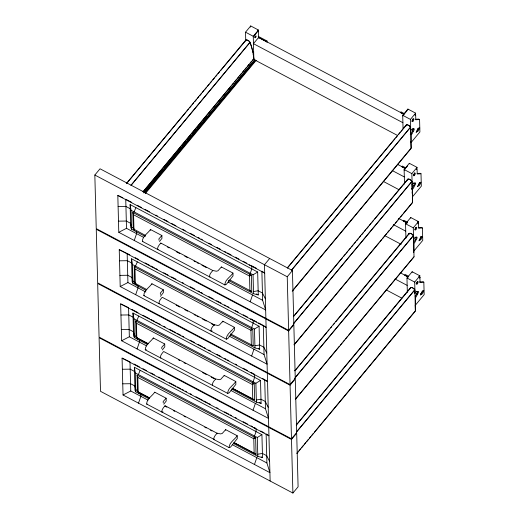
<?xml version="1.0" encoding="UTF-8"?>
<svg xmlns="http://www.w3.org/2000/svg" width="519" height="519" viewBox="0 0 519 519"><rect width="100%" height="100%" fill="white"/><g stroke="black" fill="none" stroke-linecap="round" stroke-linejoin="round"><path stroke-width="0.78" d="M258.52 31.387L258.657 38.043M410.263 134.538L410.334 134.687A4.107 1.414 -62.1 0 0 412.287 131.073L412.326 130.996A1.641 0.564 -62.1 0 0 413.416 128.446M412.43 128.887L413.325 129.212A1.641 0.564 -62.1 0 1 414.259 129.231A1.641 0.564 -62.1 0 1 413.137 131.43L413.098 131.508A4.107 1.414 -62.1 0 1 411.145 135.115L411.048 142.595L419.903 131.956L419.8 127.979L418.989 127.551M414.869 182.889A1.641 0.564 -62.1 0 1 413.74 185.225L413.708 185.302A4.107 1.414 -62.1 0 1 411.755 188.916L412.566 189.344A4.107 1.414 -62.1 0 0 414.519 185.731L414.558 185.653A1.641 0.564 -62.1 0 0 415.68 183.46A1.641 0.564 -62.1 0 0 414.746 183.434L413.643 182.844M414.519 185.731L413.74 185.225M416.251 236.898A1.641 0.564 -62.1 0 1 415.161 239.454L415.122 239.531A4.107 1.414 -62.1 0 1 413.766 242.347M415.057 237.073L416.16 237.663A1.641 0.564 -62.1 0 1 417.101 237.683A1.641 0.564 -62.1 0 1 415.979 239.882L415.94 239.96A4.107 1.414 -62.1 0 1 413.987 243.573L413.883 251.053L422.745 240.407L422.641 236.43L421.72 237.54A1.641 0.564 -62.1 0 1 420.831 239.622A1.641 0.564 -62.1 0 1 419.884 239.739L418.976 240.835L419.877 239.337A1.641 0.564 -62.1 0 1 420.766 237.248A1.641 0.564 -62.1 0 1 421.707 237.131L422.628 236.028L422.421 227.958L421.603 227.523L418.586 227.737M415.187 296.576A4.107 1.414 -62.1 0 0 416.543 293.754L416.582 293.683A1.641 0.564 -62.1 0 0 417.711 291.341M416.478 291.295L417.581 291.892A1.641 0.564 -62.1 0 1 418.522 291.912A1.641 0.564 -62.1 0 1 417.399 294.111L417.36 294.189A4.107 1.414 -62.1 0 1 415.408 297.802L415.304 305.276L424.166 294.636L424.062 290.659L423.141 291.762A1.641 0.564 -62.1 0 1 422.252 293.851A1.641 0.564 -62.1 0 1 421.305 293.968L420.494 293.533M134.239 240.479L136.594 233.654L136.536 231.331M135.66 294.701L138.015 287.883L137.95 285.56M137.081 348.93L139.436 342.112L139.39 340.561M138.502 403.159L140.857 396.341L140.792 394.012M250.197 301.792L252.545 294.974M251.618 356.021L253.966 349.196M253.038 410.244L255.387 403.425M254.459 464.473L256.808 457.654M134.09 211.895L135.913 207.626M135.511 266.124L137.334 261.855M136.932 320.346L138.755 316.084M138.352 374.575L140.175 370.306M159.495 241.51L161.954 238.364L161.883 235.535L150.471 229.502C147.947 233.349 142.31 236.307 142.401 241.38L224.889 284.95L226.303 284.412L233.031 275.894L232.953 273.072L221.399 266.961L217.941 270.808L216.365 271.229L212.79 270.496L160.799 243.048C159.372 244.812 157.212 246.947 157.646 249.444L158.133 249.373M160.429 296.368L163.375 292.586L163.297 289.764L151.892 283.731C149.368 287.571 143.731 290.536 143.821 295.609L226.303 339.173L227.724 338.635L234.452 330.123L234.374 327.301L222.82 321.19L219.362 325.037L217.785 325.458L214.211 324.719L214.204 325.361M162.337 349.968L164.795 346.815L164.718 343.993L153.313 337.96C150.789 341.8 145.151 344.759 145.242 349.832L227.724 393.402L229.139 392.864L235.873 384.352L235.795 381.523L224.24 375.412L220.783 379.266L219.206 379.687L215.632 378.948L163.641 351.499C162.213 353.27 160.047 355.398 160.488 357.896L160.974 357.831M163.757 404.191L166.216 401.044L166.138 398.216L154.733 392.182C152.21 396.029 146.572 398.988 146.663 404.061L214.353 439.535M94.834 175.026L100.031 168.785L292.431 270.522L293.832 324.128L288.635 330.369L96.242 228.632L94.834 175.026L287.234 276.763L288.635 330.369M245.753 40.93L245.526 32.191L250.722 25.95L258.449 30.037L258.468 30.627L253.272 36.862M126.299 183.635L245.792 40.086A2.984 1.46 39.8 0 1 247.913 40.326A2.984 1.46 39.8 0 1 250.087 42.357A92.252 45.211 39.8 0 1 253.772 57.992L253.83 58.764A1.038 0.506 39.8 0 0 254.706 59.841L255.997 60.613M126.947 183.11L185.919 112.266M186.95 111.027L188.501 109.159M189.539 107.92L191.089 106.058M192.127 104.812L193.678 102.95M194.709 101.705L196.26 99.843M197.298 98.597L198.848 96.735M199.886 95.49L201.437 93.628M202.468 92.382L204.019 90.52M205.057 89.274L206.607 87.413M207.645 86.167L209.196 84.305M210.227 83.059L211.778 81.198M212.816 79.952L214.366 78.09M215.404 76.844L216.955 74.983M217.986 73.743L219.537 71.875M220.575 70.636L246.129 40.073A2.829 1.382 39.8 0 1 249.736 41.981L249.97 42.337A92.038 45.108 39.8 0 1 252.87 52.484M397.593 135.485L253.862 59.484L253.253 36.278L258.449 30.037M130.996 185.264L249.97 42.337M131.112 185.283L250.087 42.357M258.215 36.843A0.999 0.804 -1.5 0 1 259.221 36.868L266.954 40.956L266.377 41.65L258.546 37.511M143.017 191.771L230.955 86.128M231.987 84.882L233.537 83.021M234.575 81.775L236.126 79.913M237.164 78.667L238.714 76.806M239.746 75.56L241.296 73.698M242.334 72.452L243.885 70.59M244.923 69.351L246.473 67.483M247.505 66.244L249.055 64.375M250.093 63.136L251.644 61.268M252.682 60.029L253.707 58.699L253.642 57.927A92.038 45.108 39.8 0 0 253.129 53.872M143.134 191.751L253.83 58.764M143.692 191.848L160.248 171.945M161.279 170.719L162.836 168.837M163.868 167.611L165.425 165.73M166.45 164.504L168.013 162.622M169.038 161.396L170.595 159.515M171.627 158.295L173.184 156.401M174.209 155.187L175.772 153.293M176.797 152.08L178.361 150.186M179.386 148.972L180.43 147.701M181.968 145.865L183.019 144.593M184.556 142.757L185.607 141.486M187.145 139.65L188.189 138.378M189.727 136.542L190.778 135.271M192.328 133.402L193.366 132.163M194.917 130.295L195.955 129.049M197.505 127.187L198.537 125.942M200.094 124.08L201.125 122.834M202.682 120.972L203.714 119.727M205.264 117.865L206.303 116.619M143.847 192.828L254.706 59.932M144.01 192.912L254.706 59.841M145.268 192.685L255.445 60.321M145.301 193.6L255.997 60.522M212.07 330.908L211.032 331.148C210.591 328.65 212.758 326.522 214.185 324.751L162.22 297.27C160.793 299.041 158.632 301.169 159.067 303.667L159.554 303.602M269.666 258.488L264.469 264.722L265.877 318.335M403.068 129.03L402.705 115.302L407.902 109.068L415.635 113.155L415.096 115.452M402.725 115.893L407.337 110.346M213.873 439.599C213.432 437.102 215.599 434.974 217.026 433.203L165.061 405.728C163.634 407.499 161.467 409.627 161.909 412.125L162.947 411.885M413.241 129.315L413.033 129.043A4.107 1.414 -62.1 0 0 411.016 130.198L410.691 130.029L410.73 130.516L410.438 119.396L415.635 113.155M287.318 267.882L406.286 124.956A2.984 1.46 39.8 0 1 408.414 125.196A2.984 1.46 39.8 0 1 410.581 127.226L411.197 148.33L292.223 291.256M287.435 267.986L395.03 138.729M396.062 137.483L397.612 135.621M398.65 134.382L400.201 132.514M401.232 131.275L402.789 129.406M403.821 128.167L405.371 126.299M291.483 270.114L410.458 127.187L410.231 126.844A2.829 1.382 39.8 0 0 407.246 124.891M291.613 270.152L410.581 127.226M287.234 276.763L292.431 270.522M419.8 127.979L418.878 129.082A1.641 0.564 -62.1 0 1 417.99 131.171A1.641 0.564 -62.1 0 1 417.049 131.288L416.134 132.377L417.036 130.879A1.641 0.564 -62.1 0 1 417.925 128.796A1.641 0.564 -62.1 0 1 418.872 128.68L419.787 127.57L419.579 119.5L418.762 119.072L415.745 119.286M292.612 290.569L411.061 148.168L410.879 141.713M404.509 184.044L404.126 169.531L409.322 163.29L417.049 167.378L416.517 169.681M404.145 170.122L405.17 168.889M406.195 167.656L407.733 165.808M414.662 183.544L414.454 183.272A4.107 1.414 -62.1 0 0 412.436 184.427L412.151 184.745L411.859 173.618L417.049 167.378M293.391 316.519L407.707 179.185A2.984 1.46 39.8 0 1 409.835 179.418A2.984 1.46 39.8 0 1 412.002 181.455L412.618 202.559L294.163 344.863M294.026 316L342.65 257.586M343.688 256.341L345.239 254.479M346.27 253.233L347.827 251.371M348.859 250.126L350.409 248.264M351.447 247.018L352.998 245.156M354.029 243.911L355.586 242.049M356.618 240.803L358.168 238.941M359.206 237.696L360.757 235.834M361.788 234.594L363.345 232.726M364.377 231.487L365.927 229.619M366.965 228.379L368.516 226.511M369.547 225.272L371.104 223.404M372.136 222.164L373.686 220.296M374.724 219.057L408.051 179.172A2.829 1.382 39.8 0 1 411.651 181.073L411.878 181.416L293.423 323.72M293.546 323.759L412.002 181.455M288.655 330.986L293.845 324.751L295.253 378.357L290.056 384.598L97.663 282.861L96.255 229.249L288.655 330.986L290.056 384.598M411.749 188.806L412.566 189.312L412.462 196.824L421.324 186.178L421.22 182.208L420.299 183.311A1.641 0.564 -62.1 0 1 419.41 185.393A1.641 0.564 -62.1 0 1 418.47 185.51L417.555 186.606L418.457 185.108A1.641 0.564 -62.1 0 1 419.346 183.025A1.641 0.564 -62.1 0 1 420.286 182.909L421.207 181.799L421 173.729L420.182 173.301L417.166 173.515M294.033 344.791L378.864 242.879M379.895 241.64L381.452 239.772M382.484 238.532L384.034 236.664M385.072 235.425L386.623 233.556M387.654 232.317L389.211 230.455M390.243 229.21L391.793 227.348M392.831 226.102L394.382 224.24M395.413 222.995L396.97 221.133M398.002 219.887L399.552 217.928M400.59 216.78L402.141 214.827M403.172 213.672L412.482 202.397L412.346 197.551M405.929 238.273L405.547 223.76L410.743 217.519L418.47 221.607L417.938 223.91M406.079 223.728L407.104 222.495M416.082 237.773L415.875 237.501A4.107 1.414 -62.1 0 0 413.857 238.656L413.572 238.967L413.28 227.847L418.47 221.607M294.811 370.741L409.128 233.407A2.984 1.46 39.8 0 1 411.256 233.647A2.984 1.46 39.8 0 1 413.422 235.678L414.032 256.782L295.583 399.092M294.935 370.845L327.002 332.316M328.034 331.077L329.072 329.831M330.622 327.969L331.66 326.723M333.211 324.862L334.242 323.616M335.793 321.754L409.472 233.394A2.829 1.382 39.8 0 1 409.751 233.342M295.356 377.326L413.293 235.639L413.072 235.302A2.829 1.382 39.8 0 0 410.088 233.349M294.455 378.611L413.422 235.678M290.076 385.215L295.266 378.974L296.673 432.58L291.477 438.821L99.077 337.084L97.676 283.478L290.076 385.215L291.477 438.821M295.454 399.02L339.42 346.199M340.451 344.96L342.008 343.091M343.04 341.852L344.59 339.984M345.628 338.745L347.179 336.786M348.21 335.637L414.032 256.782M407.344 292.307L406.967 277.989L412.164 271.748L419.89 275.836L419.358 278.139M417.503 292.002L417.295 291.73A4.107 1.414 -62.1 0 0 415.278 292.878L414.953 292.71L414.986 293.196L414.7 282.077L419.89 275.836M296.232 424.97L410.548 287.636A2.984 1.46 39.8 0 1 412.67 287.876A2.984 1.46 39.8 0 1 414.843 289.907L415.453 311.011L296.998 453.314M296.349 425.074L410.892 287.623A2.829 1.382 39.8 0 1 414.493 289.531L414.713 289.868L296.777 431.555M296.388 432.217L414.843 289.907M291.496 439.444L296.686 433.203L298.094 486.809L292.898 493.05L100.498 391.313L99.097 337.707L291.496 439.444L292.898 493.05M421.305 293.968L420.396 295.064L421.298 293.559A1.641 0.564 -62.1 0 1 422.187 291.477A1.641 0.564 -62.1 0 1 423.128 291.36L424.049 290.251L423.835 282.18L423.024 281.752L419.255 282.018M296.874 453.249L297.906 452.004M298.938 450.764L300.495 448.896M301.526 447.657L303.077 445.789M304.115 444.549L305.665 442.688M306.697 441.442L308.254 439.58M309.285 438.334L310.836 436.473M311.874 435.227L313.424 433.365M314.456 432.119L415.323 310.849L415.161 305.198M161.883 235.535L158.924 238.85L158.983 240.206M163.297 289.764L160.339 293.079L160.403 294.429M164.718 343.993L161.759 347.308L161.824 348.658M166.138 398.216L163.18 401.531L163.245 402.887M232.953 273.072C230.54 276.893 224.746 279.877 224.889 284.95M234.374 327.301C231.954 331.122 226.161 334.106 226.303 339.173M235.795 381.523C233.375 385.351 227.582 388.335 227.724 393.402M213.899 439.567L229.145 447.631L230.559 447.093L237.293 438.581L237.215 435.752L225.661 429.641L222.203 433.488L220.627 433.91L217.052 433.177L217.039 433.813M237.215 435.752C234.796 439.574 229.002 442.558 229.145 447.631M257.891 31.315L258.507 31.283M417.373 294.13L416.562 293.696M257.664 272.008L130.113 204.564L131.08 210.305L253.051 274.798L257.664 272.008L258.261 294.935L253.544 293.702L228.347 280.377M259.085 326.237L131.534 258.786L132.501 264.534L254.472 329.027L259.085 326.237L259.682 349.164L254.965 347.931L230.488 334.982M260.506 380.459L132.955 313.015L133.921 318.757L255.886 383.256L260.506 380.459L261.102 403.393L256.386 402.154L231.902 389.211M261.926 434.688L134.376 367.244L135.342 372.986L257.307 437.478L261.926 434.688L262.523 457.622L257.807 456.383L233.323 443.44M415.07 114.433L415.667 114.66L415.803 119.772L419.579 119.5M416.491 168.662L417.088 168.889L417.224 174.001L421 173.729M417.912 222.885L418.509 223.118L418.645 228.23L422.421 227.958M419.333 277.114L419.929 277.341L420.066 282.459L423.835 282.18M406.63 124.943L406.409 125.06A92.038 45.108 39.8 0 0 405.942 126.013M122.86 197.823L117.819 195.429L118.78 232.298L126.5 228.321L143.75 237.443M129.847 254.842L119.234 249.652L120.2 286.527L127.921 282.544L145.884 292.048M127.856 307.306L120.655 303.881L121.621 340.756L129.341 336.773L146.592 345.894M129.276 361.529L122.075 358.11L123.042 394.985L130.762 391.002L148.012 400.123M251.365 275.128L249.522 276.069L133.571 214.756L132.832 212.453L251.365 275.128L251.793 291.555L249.905 290.634L249.522 276.069C249.97 272.559 252.455 269.53 251.786 265.845L256.496 268.336M252.785 329.357L250.943 330.298L134.992 268.985L134.252 266.682L252.785 329.357L253.214 345.777L251.326 344.863L250.943 330.298C251.391 326.788 253.875 323.759 253.207 320.067M254.206 383.586L252.364 384.527L136.406 323.214L135.673 320.904L254.206 383.586L254.634 400.006L231.987 388.115M255.627 437.809L253.785 438.756L137.827 377.436L137.094 375.133L255.627 437.809L256.055 454.235L234.121 442.72M146.28 349.592L145.242 349.832M250.398 27.124L250.722 25.95M253.486 291.529L258.157 290.757L262.452 293.027L265.365 298.808M254.907 345.758L259.571 344.979L263.866 347.25L266.785 353.037M256.328 399.987L260.992 399.208L265.287 401.479L268.206 407.266M257.748 454.216L262.413 453.437L266.708 455.708L269.627 461.495M142.401 241.38L142.887 241.316M143.821 295.609L144.308 295.538M146.663 404.061L147.149 403.996M210.098 276.854L209.611 276.919C209.125 274.499 211.531 271.891 212.771 270.691M118.111 206.581L125.929 206.471L130.224 208.742M118.488 221.146L126.312 221.036L130.606 223.306L131.521 227.037L133.24 227.945L134.551 229.56L134.583 230.799M119.526 260.81L127.35 260.7L131.644 262.971M119.908 275.375L127.732 275.265L132.027 277.535L132.942 281.266L134.661 282.174L135.972 283.783L136.004 285.022M120.946 315.033L128.77 314.929L133.065 317.2M121.329 329.597L129.153 329.494L133.448 331.764L134.363 335.495L136.082 336.403L136.789 337.778L148.239 343.831M122.367 369.262L130.191 369.158L134.486 371.429M122.75 383.826L130.574 383.716L134.869 385.987L135.783 389.717L137.496 390.625L138.21 392.001L149.66 398.06M249.23 264.917L251.144 265.611M250.651 319.146L252.565 319.84M252.072 373.369L254.628 374.296C255.296 377.981 252.811 381.011 252.364 384.527L252.747 399.092M253.493 427.598L255.406 428.292M135.673 320.904L136.101 337.331L137.392 338.012L137.425 339.251M137.094 375.133L137.522 391.56L138.813 392.241L138.845 393.48M257.651 30.193L258.468 30.627M404.457 113.667L400.947 111.806L400.37 112.5L403.931 114.388M403.801 114.199L258.644 37.439L253.447 43.68L402.9 122.705M245.526 32.191L253.253 36.278M402.705 115.302L410.438 119.396M418.055 128.245L418.872 128.68M418.878 129.082L418.067 128.654A1.641 0.564 -62.1 0 1 417.523 130.243A1.641 0.564 -62.1 0 1 416.523 131.229M412.3 131.015L413.111 131.443M405.877 167.897L402.368 166.035L401.79 166.729L405.345 168.61M397.359 164.263L405.222 168.422M404.126 169.531L411.859 173.618M419.475 182.474L420.286 182.909M420.299 183.311L419.488 182.883A1.641 0.564 -62.1 0 1 418.132 185.387M392.163 170.504L404.32 176.934M383.281 181.391L399.014 189.714M417.672 221.762L418.489 222.197M407.298 222.119L403.788 220.264L403.211 220.958L406.766 222.839M398.78 218.493L407.357 223.027M405.547 223.76L413.28 227.847M421.707 237.131L420.896 236.703A1.641 0.564 -62.1 0 0 420.76 236.359M421.72 237.54L420.909 237.105A1.641 0.564 -62.1 0 1 419.553 239.609M393.584 224.733L405.741 231.163M415.142 239.473L415.953 239.901M384.702 235.62L401.148 244.319M418.891 276.582L419.884 277.178M419.929 277.341L419.099 276.828L419.936 277.444M408.719 276.348L405.203 274.493L404.625 275.187L408.187 277.068M400.201 272.722L408.064 276.88M406.967 277.989L414.7 282.077M422.317 290.932L423.128 291.36M423.141 291.762L422.323 291.334A1.641 0.564 -62.1 0 1 421.194 293.67M395.004 278.963L407.162 285.385M386.123 289.849L401.855 298.166M126.409 199.549L131.794 202.391M137.263 205.284L141.557 207.555M145.138 209.449L149.433 211.72M155.875 215.126L157.302 215.885M163.745 219.29L168.039 221.561M171.62 223.455L175.915 225.726M182.357 229.132L185.218 230.644M190.226 233.291L194.521 235.561M198.102 237.455L199.536 238.215M200.963 238.974L202.397 239.726M208.839 243.132L211.7 244.65M216.715 247.297L220.29 249.191M224.584 251.462L226.018 252.215M227.452 252.974L231.026 254.868M235.321 257.139L238.902 259.033M243.197 261.304L246.772 263.191M117.819 195.429L264.69 273.091L261.874 271.178L262.64 300.306L265.657 309.966L118.78 232.298M256.334 293.916L258.261 294.935M132.832 212.453L133.266 228.879L145.404 235.379M167.592 247.109L169.025 247.868M176.181 251.65L179.762 253.544M184.77 256.191L187.631 257.709M194.074 261.115L195.507 261.868M196.935 262.627L198.368 263.386M201.949 265.274L206.244 267.551M229.748 279.897L251.793 291.555M130.113 204.564L130.717 227.491L131.579 229.21L145.32 236.476M228.211 282.102L262.64 300.306M135.232 257.69L136.581 258.397M137.25 258.754L138.683 259.513M145.125 262.919L149.42 265.19M150.854 265.949L154.428 267.836M155.862 268.595L157.289 269.355M163.732 272.76L168.026 275.031M171.607 276.925L175.902 279.196M182.344 282.602L183.778 283.355M190.22 286.76L194.515 289.038M198.089 290.925L199.523 291.684M200.957 292.444L202.384 293.196M208.826 296.602L213.121 298.873M216.702 300.767L220.997 303.038M224.571 304.932L226.005 305.691M227.439 306.444L228.866 307.203M235.308 310.609L238.176 312.12M243.184 314.774L247.479 317.044M251.06 318.932L252.487 319.691M253.875 320.424L256.568 321.851M258.585 322.915L263.295 325.407L264.061 354.535L267.077 364.195L120.2 286.527M119.234 249.652L266.111 327.32L263.86 325.789M258.397 348.483L259.682 349.164M134.252 266.682L134.68 283.102L146.825 289.602M176.168 305.12L179.749 307.014M184.758 309.661L187.619 311.179M194.061 314.585L195.494 315.338M196.928 316.097L198.355 316.856M202.65 319.127L206.231 321.021M211.239 323.668L214.107 325.179M230.566 333.886L253.214 345.777M131.534 258.786L132.137 281.72L133 283.432L146.027 290.322M228.918 335.949L264.061 354.535M131.943 309.428L137.996 312.626M142.965 315.254L149.407 318.66M150.841 319.419L154.415 321.306M155.849 322.065L157.283 322.824M158.71 323.584L160.144 324.336M163.725 326.23L165.152 326.989M169.447 329.26L175.889 332.666M177.323 333.419L180.904 335.313M182.331 336.072L183.765 336.825M190.207 340.237L194.502 342.508M198.076 344.395L202.371 346.666M203.805 347.425L205.239 348.184M208.813 350.072L210.247 350.831M216.689 354.237L220.984 356.508M224.565 358.402L225.992 359.161M227.426 359.914L228.86 360.673M235.302 364.079L236.729 364.838M243.171 368.243L247.466 370.514M251.047 372.402L252.481 373.161M262.698 378.565L264.716 379.636L265.481 408.764L268.498 418.418L121.621 340.756M120.655 303.881L267.532 381.543L265.28 380.018M136.101 337.331L148.129 343.688M232.59 388.348L254.634 400.006M259.169 402.368L261.102 403.393M178.302 359.725L179.736 360.484M184.031 362.755L185.465 363.514M202.644 372.597L206.218 374.491M211.227 377.138L214.094 378.649M132.955 313.015L133.558 335.949L134.421 337.661L147.448 344.551M231.052 390.554L265.481 408.764M134.038 364.007L139.416 366.855M142.952 368.724L146.533 370.618M150.828 372.889L154.409 374.783M158.704 377.054L160.131 377.806M161.565 378.565L164.426 380.077M169.441 382.73L175.876 386.136M177.31 386.889L180.891 388.783M182.318 389.542L183.752 390.294M185.186 391.054L186.613 391.813M190.194 393.707L191.628 394.459M195.923 396.73L202.365 400.136M203.792 400.895L207.373 402.789M208.807 403.542L210.234 404.301M216.676 407.707L218.11 408.466M224.552 411.872L228.847 414.143M230.28 414.902L231.708 415.654M235.289 417.548L236.722 418.308M243.158 421.713L247.453 423.984M251.034 425.872L252.468 426.631M253.895 427.39L255.329 428.149M260.752 431.017L264.119 432.794M122.075 358.11L268.952 435.772L266.701 434.241M137.522 391.56L149.55 397.917M234.011 442.577L256.055 454.235M261.239 456.941L262.523 457.622M165.412 406.383L166.839 407.143M173.281 410.548L174.715 411.308M184.018 416.225L185.452 416.984M204.778 427.202L206.205 427.961M210.5 430.232L211.934 430.984M134.376 367.244L134.972 390.171L135.835 391.89L148.862 398.78M232.473 444.783L266.902 462.987L269.919 472.647L123.042 394.985M253.869 59.484L254.537 59.847M133.266 228.879L133.947 229.32L133.571 214.756M134.68 283.102L135.368 283.549L134.992 268.985M212.453 385.377C211.96 382.957 214.373 380.343 215.612 379.149M410.523 129.607L410.665 134.447M411.969 184.641L412.112 189.487M412.177 191.907L412.229 193.522M413.39 238.87L413.526 243.709M413.74 250.975L413.786 252.591M414.739 290.679L414.811 293.099M407.902 109.068L407.915 109.652M409.322 163.29L409.335 163.881M410.743 217.519L410.756 218.11M412.164 271.748L412.177 272.332M266.954 40.956L266.993 42.526M265.89 318.951L267.298 372.558M267.311 373.18L268.719 426.787M268.732 427.409L270.133 481.016M266.137 433.858L266.902 462.987M253.051 274.798L253.544 293.702M254.472 329.027L254.965 347.931M255.886 383.256L256.386 402.154M257.307 437.478L257.807 456.383M256.042 428.525C256.71 432.21 254.226 435.24 253.785 438.756L254.161 453.314M221.399 266.961L221.412 267.428M222.82 321.19L222.839 322.02M224.24 375.412L224.253 375.886M225.661 429.641L225.668 430.115M160.799 243.048L160.819 243.658M165.061 405.728L165.074 406.338M150.471 229.502L150.497 230.332M151.892 283.731L151.905 284.204M153.313 337.96L153.332 338.79M154.733 392.182L154.746 392.656M136.406 323.214L136.789 337.778M137.827 377.436L138.21 392.001M131.08 210.305L131.579 229.21M132.501 264.534L133 283.432M133.921 318.757L134.421 337.661M135.342 372.986L135.835 391.89M125.741 199.192L126.5 228.321M127.161 253.421L127.921 282.544M128.576 307.644L129.341 336.773M129.997 361.873L130.762 391.002M258.488 31.198L258.494 31.646M405.819 125.922A92.252 45.211 39.8 0 1 406.286 124.956M413.04 118.54A1.551 0.532 -62.1 0 1 412.754 119.889A1.551 0.532 -62.1 0 1 411.794 121.109M255.257 36.142A1.038 0.357 -62.1 0 1 254.615 37.206M407.24 180.145A92.252 45.211 39.8 0 1 407.707 179.185M414.46 172.769A1.551 0.532 -62.1 0 1 413.429 175.182M408.654 234.374A92.252 45.211 39.8 0 1 409.128 233.407M408.784 234.465A92.038 45.108 39.8 0 1 409.251 233.511M415.888 227.478A1.551 0.532 -62.1 0 1 414.85 229.404M410.075 288.603A92.252 45.211 39.8 0 1 410.548 287.636M417.334 281.428A1.551 0.532 -62.1 0 1 416.056 283.789M413.857 238.623L413.533 238.481L413.857 238.656M413.046 121.148A1.551 0.532 -62.1 0 0 413.76 118.851A1.551 0.532 -62.1 0 0 412.261 120.655A1.551 0.532 -62.1 0 0 413.046 121.148M255.582 37.478A1.038 0.357 -62.1 0 0 256.055 35.947A1.038 0.357 -62.1 0 0 255.056 37.154A1.038 0.357 -62.1 0 0 255.582 37.478M414.467 175.37A1.551 0.532 -62.1 0 0 415.181 173.08A1.551 0.532 -62.1 0 0 413.682 174.877A1.551 0.532 -62.1 0 0 414.467 175.37M415.888 229.599A1.551 0.532 -62.1 0 0 416.601 227.303A1.551 0.532 -62.1 0 0 415.096 229.106A1.551 0.532 -62.1 0 0 415.888 229.599M417.302 283.828A1.551 0.532 -62.1 0 0 418.016 281.532A1.551 0.532 -62.1 0 0 416.517 283.335A1.551 0.532 -62.1 0 0 417.302 283.828"/></g></svg>
